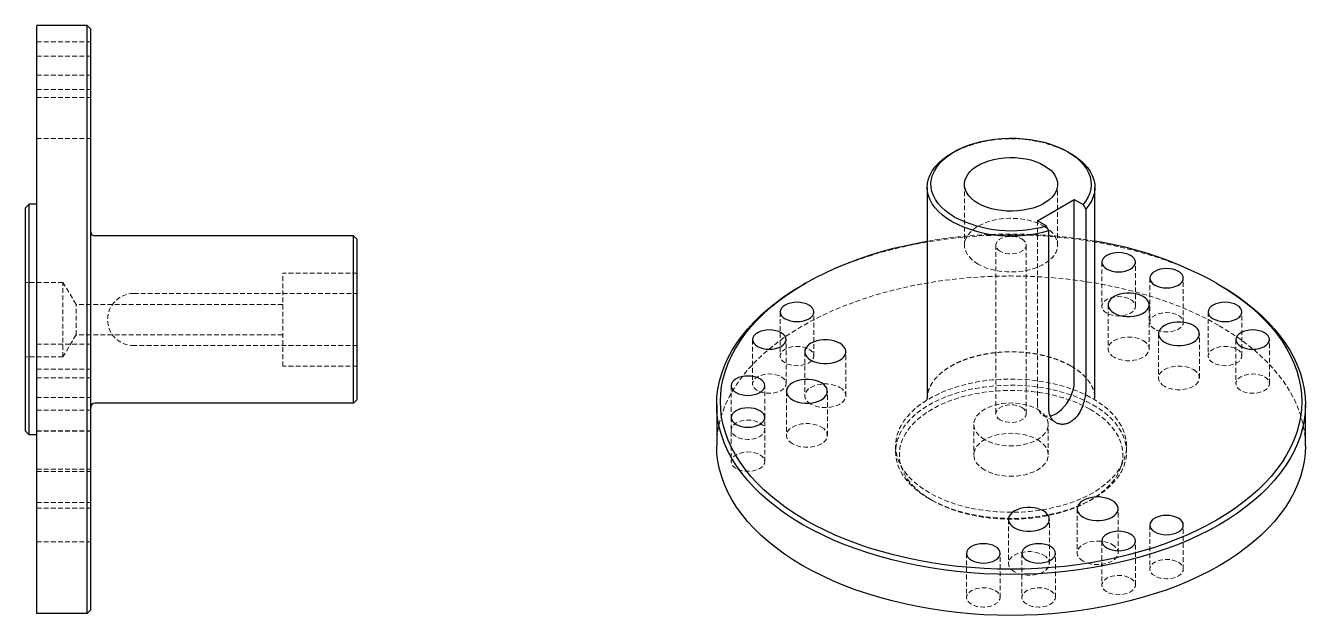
# Model space of a CAD drawing. Header units: millimetres. Extents: x 232 to 576, y 85 to 487.
# Drawn here: x 232.4 to 575.9, y 328.4 to 486.9 of the extents above; entities that cross this region are included whole.
import ezdxf

# ---------------------------------------------------------------- set-up
doc = ezdxf.new("R2010")
doc.units = ezdxf.units.MM
doc.linetypes.add('HIDDEN', pattern=[1.905, 1.27, -0.635])

msp = doc.modelspace()

# ---------------------------------------------------------------- linework, layer by layer
at = {"color": 7, "linetype": 'Continuous', "lineweight": 25}
for p, q in [((235.4, 328.88), (235.4, 486.88)), ((248.9, 486.88), (235.4, 486.88)), ((248.9, 328.88), (248.9, 486.88)), ((249.9, 485.88), (248.9, 486.88)), ((249.9, 329.88), (249.9, 485.88)), ((481.67, 452.99), (480.97, 452.58)), ((512.08, 452.99), (512.79, 452.58)), ((474.38, 443.4), (474.38, 386.65)), ((519.38, 386.65), (519.38, 443.4)), ((503.95, 434.42), (513.85, 440.13)), ((513.85, 440.13), (516.2, 438.78)), ((513.85, 391.14), (513.85, 440.13)), ((232.4, 437.88), (233.4, 438.88)), ((232.4, 377.88), (232.4, 437.88)), ((233.4, 376.88), (233.4, 438.88)), ((235.4, 438.88), (233.4, 438.88)), ((516.95, 437.53), (516.95, 389.35)), ((506.3, 433.06), (503.95, 434.42)), ((320.4, 430.38), (250.9, 430.38)), ((320.4, 385.38), (320.4, 430.38)), ((321.4, 429.38), (320.4, 430.38)), ((321.4, 386.38), (321.4, 429.38)), ((507.05, 383.64), (507.05, 431.81)), ((441.72, 417.67), (441.01, 417.26)), ((552.03, 417.67), (552.74, 417.26)), ((320.4, 385.38), (250.9, 385.38)), ((321.4, 386.38), (320.4, 385.38)), ((417.88, 385.02), (417.88, 373.99)), ((474.39, 386.28), (474.38, 386.65)), ((575.88, 373.99), (575.88, 385.02)), ((232.4, 377.88), (233.4, 376.88)), ((235.4, 376.88), (233.4, 376.88)), ((249.9, 329.88), (248.9, 328.88)), ((248.9, 328.88), (235.4, 328.88))]:
    msp.add_line(p, q, dxfattribs=at)
at = {"color": 7, "linetype": 'HIDDEN', "lineweight": 18}
for p, q in [((235.4, 482.51), (249.9, 482.51)), ((235.4, 478.66), (249.9, 478.66)), ((235.4, 473.51), (249.9, 473.51)), ((235.4, 469.66), (249.9, 469.66)), ((235.4, 467.54), (249.9, 467.54)), ((235.4, 456.54), (249.9, 456.54)), ((484.38, 444.22), (484.38, 427.89)), ((509.38, 427.89), (509.38, 444.22)), ((503.95, 434.42), (503.95, 385.43)), ((492.79, 427.89), (492.79, 382.61)), ((500.97, 382.61), (500.97, 427.89)), ((521.26, 423.28), (521.26, 411.44)), ((530.26, 411.44), (530.26, 423.28)), ((321.4, 420.38), (301.4, 420.38)), ((301.4, 395.38), (301.4, 420.38)), ((242.4, 417.88), (232.4, 417.88)), ((245.95, 411.97), (242.4, 417.88)), ((242.4, 397.88), (242.4, 417.88)), ((534.11, 418.99), (534.11, 407.15)), ((543.11, 407.15), (543.11, 418.99)), ((261.4, 414.88), (321.4, 414.88)), ((245.95, 403.79), (245.95, 411.97)), ((301.4, 411.97), (245.95, 411.97)), ((434.94, 409.93), (434.94, 398.09)), ((443.94, 398.09), (443.94, 409.93)), ((522.93, 411.84), (522.93, 400)), ((533.93, 400), (533.93, 411.84)), ((549.82, 409.93), (549.82, 398.09)), ((558.82, 398.09), (558.82, 409.93)), ((245.95, 403.79), (242.4, 397.88)), ((301.4, 403.79), (245.95, 403.79)), ((427.52, 402.5), (427.52, 390.66)), ((436.52, 390.66), (436.52, 402.5)), ((536.43, 404.04), (536.43, 392.21)), ((547.43, 392.21), (547.43, 404.04)), ((557.24, 402.5), (557.24, 390.66)), ((566.24, 390.66), (566.24, 402.5)), ((235.4, 401.27), (249.9, 401.27)), ((321.4, 400.88), (261.4, 400.88)), ((441.53, 399.25), (441.53, 387.41)), ((452.53, 387.41), (452.53, 399.25)), ((242.4, 397.88), (232.4, 397.88)), ((321.4, 395.38), (301.4, 395.38)), ((235.4, 394.57), (249.9, 394.57)), ((235.4, 392.27), (249.9, 392.27)), ((421.77, 390.12), (421.77, 381.55)), ((430.77, 381.55), (430.77, 390.12)), ((436.59, 388.6), (436.59, 376.76)), ((447.59, 376.76), (447.59, 388.6)), ((235.4, 386.94), (249.9, 386.94)), ((519.37, 387.02), (519.38, 386.65)), ((235.4, 383.57), (249.9, 383.57)), ((421.77, 381.55), (421.77, 369.71)), ((430.77, 369.71), (430.77, 381.55)), ((505.4, 382.22), (508.9, 380.2)), ((235.4, 378.03), (249.9, 378.03)), ((235.4, 377.94), (249.9, 377.94)), ((486.88, 379.71), (486.88, 371.54)), ((506.88, 371.54), (506.88, 379.71)), ((465.88, 373.99), (465.88, 372.36)), ((527.88, 372.36), (527.88, 373.99)), ((235.4, 367.7), (249.9, 367.7)), ((235.4, 367.03), (249.9, 367.03)), ((235.4, 358.7), (249.9, 358.7)), ((475.67, 359.3), (474.96, 359.71)), ((518.1, 359.3), (518.8, 359.71)), ((235.4, 357.2), (249.9, 357.2)), ((496.17, 354.2), (496.17, 342.36)), ((507.17, 342.36), (507.17, 354.2)), ((514.62, 357.06), (514.62, 345.22)), ((525.62, 345.22), (525.62, 357.06)), ((534.11, 352.67), (534.11, 340.83)), ((543.11, 340.83), (543.11, 352.67)), ((235.4, 348.2), (249.9, 348.2)), ((521.26, 348.39), (521.26, 336.55)), ((530.26, 336.55), (530.26, 348.39)), ((484.96, 345.07), (484.96, 333.23)), ((493.96, 333.23), (493.96, 345.07)), ((499.8, 345.07), (499.8, 333.23)), ((508.8, 333.23), (508.8, 345.07))]:
    msp.add_line(p, q, dxfattribs=at)
at = {"color": 7, "linetype": 'Continuous', "lineweight": 25, "flags": 128}
for points in [[(481.68, 435.44), (480.38, 436.26), (479.21, 437.15), (478.18, 438.09), (477.3, 439.08), (476.59, 440.12), (476.03, 441.18), (475.64, 442.27), (475.43, 443.38), (475.39, 444.49), (475.52, 445.61), (475.82, 446.71), (476.29, 447.79), (476.93, 448.84), (477.72, 449.85), (478.68, 450.82), (479.77, 451.73), (481.01, 452.59), (482.37, 453.38), (483.86, 454.09), (485.44, 454.73), (487.12, 455.27), (488.88, 455.74), (490.7, 456.1), (492.57, 456.38), (494.47, 456.55), (496.4, 456.62), (498.33, 456.6), (500.24, 456.47), (502.13, 456.25), (503.98, 455.93), (505.77, 455.52), (507.49, 455.01), (509.12, 454.42), (510.66, 453.74), (512.08, 452.99)], [(480.97, 434.21), (479.64, 435.05), (478.45, 435.95), (477.39, 436.91), (476.49, 437.91), (475.74, 438.96), (475.15, 440.04), (474.72, 441.14), (474.47, 442.27), (474.38, 443.4), (474.47, 444.53), (474.72, 445.66), (475.15, 446.76), (475.74, 447.84), (476.49, 448.89), (477.39, 449.89), (478.45, 450.85), (479.64, 451.75), (480.97, 452.58)], [(488.04, 439.11), (487.07, 439.74), (486.24, 440.43), (485.55, 441.17), (485.01, 441.95), (484.64, 442.76), (484.43, 443.59), (484.39, 444.43), (484.51, 445.26), (484.81, 446.08), (485.26, 446.88), (485.88, 447.64), (486.64, 448.36), (487.54, 449.01), (488.57, 449.61), (489.71, 450.13), (490.95, 450.57), (492.26, 450.92), (493.64, 451.19), (495.07, 451.36), (496.52, 451.43), (497.97, 451.4), (499.41, 451.28), (500.81, 451.07), (502.16, 450.76), (503.44, 450.36), (504.63, 449.88), (505.72, 449.32)], [(512.08, 452.99), (513.37, 452.18), (514.52, 451.31), (515.54, 450.38), (516.41, 449.41), (517.13, 448.39), (517.69, 447.34), (518.09, 446.26), (518.32, 445.17), (518.38, 444.08), (518.27, 442.98), (518, 441.89), (517.56, 440.82), (516.96, 439.78), (516.2, 438.78)], [(512.79, 452.58), (514.15, 451.73), (515.37, 450.8), (516.44, 449.82), (517.36, 448.78), (518.11, 447.7), (518.69, 446.59), (519.1, 445.45), (519.33, 444.29), (519.38, 443.13), (519.24, 441.97), (518.93, 440.82), (518.44, 439.69), (517.78, 438.59), (516.95, 437.53)], [(505.72, 449.32), (506.69, 448.69), (507.52, 448), (508.21, 447.27), (508.75, 446.49), (509.12, 445.68), (509.33, 444.84), (509.37, 444.01), (509.25, 443.17), (508.95, 442.35), (508.5, 441.55), (507.88, 440.79), (507.12, 440.08), (506.22, 439.42), (505.19, 438.83), (504.05, 438.3), (502.81, 437.86), (501.5, 437.51), (500.12, 437.25), (498.69, 437.08), (497.24, 437), (495.79, 437.03), (494.35, 437.15), (492.95, 437.37), (491.6, 437.68), (490.32, 438.07), (489.13, 438.56), (488.04, 439.11)], [(441.73, 353.99), (439.24, 355.5), (436.87, 357.07), (434.63, 358.7), (432.53, 360.39), (430.56, 362.13), (428.74, 363.92), (427.06, 365.76), (425.53, 367.65), (424.15, 369.57), (422.92, 371.52), (421.86, 373.51), (420.95, 375.52), (420.21, 377.56), (419.63, 379.61), (419.21, 381.68), (418.96, 383.75), (418.88, 385.83), (418.96, 387.91), (419.21, 389.99), (419.63, 392.05), (420.21, 394.11), (420.95, 396.14), (421.86, 398.16), (422.92, 400.14), (424.15, 402.1), (425.53, 404.02), (427.06, 405.9), (428.74, 407.74), (430.56, 409.54), (432.53, 411.28), (434.63, 412.97), (436.87, 414.6), (439.24, 416.17), (441.73, 417.67), (444.33, 419.11), (447.05, 420.48), (449.87, 421.77), (452.8, 422.98), (455.82, 424.12), (458.92, 425.17), (462.11, 426.14), (465.37, 427.03), (468.7, 427.82), (472.09, 428.53), (474.38, 428.95)], [(528.94, 425.11), (528.26, 425.44), (527.48, 425.68), (526.64, 425.83), (525.76, 425.88), (524.88, 425.83), (524.04, 425.68), (523.26, 425.44), (522.58, 425.11), (522.02, 424.72), (521.6, 424.27), (521.34, 423.78), (521.26, 423.28), (521.34, 422.77), (521.6, 422.28), (522.02, 421.83), (522.58, 421.44)], [(522.58, 421.44), (523.26, 421.12), (524.04, 420.88), (524.88, 420.73), (525.76, 420.68), (526.64, 420.73), (527.48, 420.88), (528.26, 421.12), (528.94, 421.44), (529.5, 421.83), (529.92, 422.28), (530.17, 422.77), (530.26, 423.28), (530.17, 423.78), (529.92, 424.27), (529.5, 424.72), (528.94, 425.11)], [(541.79, 420.83), (541.11, 421.15), (540.33, 421.39), (539.49, 421.54), (538.61, 421.59), (537.73, 421.54), (536.89, 421.39), (536.11, 421.15), (535.43, 420.83), (534.87, 420.44), (534.46, 419.99), (534.2, 419.5), (534.11, 418.99), (534.2, 418.49), (534.46, 418), (534.87, 417.55), (535.43, 417.16)], [(535.43, 417.16), (536.11, 416.83), (536.89, 416.59), (537.73, 416.45), (538.61, 416.4), (539.49, 416.45), (540.33, 416.59), (541.11, 416.83), (541.79, 417.16), (542.35, 417.55), (542.77, 418), (543.03, 418.49), (543.11, 418.99), (543.03, 419.5), (542.77, 419.99), (542.35, 420.44), (541.79, 420.83)], [(441.02, 352.77), (438.5, 354.29), (436.1, 355.88), (433.84, 357.53), (431.71, 359.24), (429.71, 361.01), (427.86, 362.82), (426.16, 364.69), (424.61, 366.6), (423.21, 368.54), (421.98, 370.52), (420.9, 372.54), (419.98, 374.58), (419.23, 376.64), (418.64, 378.72), (418.22, 380.81), (417.96, 382.91), (417.88, 385.02), (417.96, 387.12), (418.22, 389.22), (418.64, 391.32), (419.23, 393.4), (419.98, 395.46), (420.9, 397.5), (421.98, 399.51), (423.21, 401.49), (424.61, 403.44), (426.16, 405.35), (427.86, 407.21), (429.71, 409.03), (431.71, 410.79), (433.84, 412.5), (436.1, 414.15), (438.5, 415.74), (441.01, 417.26)], [(552.74, 417.26), (555.26, 415.74), (557.66, 414.15), (559.92, 412.5), (562.05, 410.79), (564.05, 409.03), (565.9, 407.21), (567.6, 405.35), (569.15, 403.44), (570.55, 401.49), (571.78, 399.51), (572.86, 397.5), (573.78, 395.46), (574.53, 393.4), (575.12, 391.32), (575.54, 389.22), (575.8, 387.12), (575.88, 385.02), (575.8, 382.91), (575.54, 380.81), (575.12, 378.72), (574.53, 376.64), (573.78, 374.58), (572.86, 372.54), (571.78, 370.52), (570.55, 368.54), (569.15, 366.6), (567.6, 364.69), (565.9, 362.82), (564.05, 361.01), (562.05, 359.24), (559.92, 357.53), (557.66, 355.88), (555.26, 354.29), (552.74, 352.77), (550.1, 351.31), (547.35, 349.93), (544.49, 348.62), (541.53, 347.39), (538.47, 346.24), (535.32, 345.17), (532.09, 344.19), (528.79, 343.3), (525.42, 342.49), (521.99, 341.78), (518.5, 341.15), (514.97, 340.62), (511.4, 340.19), (507.79, 339.85), (504.17, 339.61), (500.53, 339.46), (496.88, 339.41), (493.23, 339.46), (489.59, 339.61), (485.97, 339.85), (482.36, 340.19), (478.79, 340.62), (475.26, 341.15), (471.77, 341.78), (468.34, 342.49), (464.97, 343.3), (461.67, 344.19), (458.44, 345.17), (455.29, 346.24), (452.23, 347.39), (449.27, 348.62), (446.41, 349.93), (443.66, 351.31), (441.02, 352.77)], [(552.03, 417.67), (554.52, 416.17), (556.89, 414.6), (559.13, 412.97), (561.23, 411.28), (563.2, 409.54), (565.02, 407.74), (566.7, 405.9), (568.23, 404.02), (569.61, 402.1), (570.84, 400.14), (571.9, 398.16), (572.81, 396.14), (573.55, 394.11), (574.13, 392.05), (574.55, 389.99), (574.8, 387.91), (574.88, 385.83), (574.8, 383.75), (574.55, 381.68), (574.13, 379.61), (573.55, 377.56), (572.81, 375.52), (571.9, 373.51), (570.84, 371.52), (569.61, 369.57), (568.23, 367.65), (566.7, 365.76), (565.02, 363.92), (563.2, 362.13), (561.23, 360.39), (559.13, 358.7), (556.89, 357.07), (554.52, 355.5), (552.03, 353.99), (549.43, 352.56), (546.71, 351.19), (543.89, 349.9), (540.96, 348.69), (537.94, 347.55), (534.84, 346.5), (531.65, 345.53), (528.39, 344.64), (525.06, 343.85), (521.67, 343.14), (518.23, 342.52), (514.74, 342), (511.21, 341.57), (507.66, 341.24), (504.08, 341), (500.48, 340.85), (496.88, 340.8), (493.28, 340.85), (489.68, 341), (486.1, 341.24), (482.55, 341.57), (479.02, 342), (475.53, 342.52), (472.09, 343.14), (468.7, 343.85), (465.37, 344.64), (462.11, 345.53), (458.92, 346.5), (455.82, 347.55), (452.8, 348.69), (449.87, 349.9), (447.05, 351.19), (444.33, 352.56), (441.73, 353.99)], [(442.62, 411.76), (441.94, 412.09), (441.16, 412.33), (440.32, 412.47), (439.44, 412.52), (438.56, 412.47), (437.72, 412.33), (436.94, 412.09), (436.26, 411.76), (435.7, 411.37), (435.28, 410.92), (435.03, 410.43), (434.94, 409.93), (435.03, 409.42), (435.28, 408.93), (435.7, 408.48), (436.26, 408.09)], [(532.32, 414.09), (531.58, 414.44), (530.75, 414.72), (529.85, 414.91), (528.91, 415.01), (527.95, 415.01), (527, 414.91), (526.1, 414.72), (525.27, 414.44), (524.54, 414.09), (523.92, 413.66), (523.44, 413.18), (523.11, 412.66), (522.95, 412.12), (522.95, 411.57), (523.11, 411.02), (523.44, 410.5), (523.92, 410.02), (524.54, 409.6)], [(524.54, 409.6), (525.27, 409.24), (526.1, 408.96), (527, 408.78), (527.95, 408.68), (528.91, 408.68), (529.85, 408.78), (530.75, 408.96), (531.58, 409.24), (532.32, 409.6), (532.93, 410.02), (533.41, 410.5), (533.74, 411.02), (533.91, 411.57), (533.91, 412.12), (533.74, 412.66), (533.41, 413.18), (532.93, 413.66), (532.32, 414.09)], [(557.5, 411.76), (556.82, 412.09), (556.04, 412.33), (555.2, 412.47), (554.32, 412.52), (553.44, 412.47), (552.6, 412.33), (551.82, 412.09), (551.14, 411.76), (550.58, 411.37), (550.16, 410.92), (549.91, 410.43), (549.82, 409.93), (549.91, 409.42), (550.16, 408.93), (550.58, 408.48), (551.14, 408.09)], [(436.26, 408.09), (436.94, 407.77), (437.72, 407.53), (438.56, 407.38), (439.44, 407.33), (440.32, 407.38), (441.16, 407.53), (441.94, 407.77), (442.62, 408.09), (443.18, 408.48), (443.6, 408.93), (443.85, 409.42), (443.94, 409.93), (443.85, 410.43), (443.6, 410.92), (443.18, 411.37), (442.62, 411.76)], [(551.14, 408.09), (551.82, 407.77), (552.6, 407.53), (553.44, 407.38), (554.32, 407.33), (555.2, 407.38), (556.04, 407.53), (556.82, 407.77), (557.5, 408.09), (558.06, 408.48), (558.48, 408.93), (558.73, 409.42), (558.82, 409.93), (558.73, 410.43), (558.48, 410.92), (558.06, 411.37), (557.5, 411.76)], [(545.82, 406.29), (545.09, 406.65), (544.26, 406.92), (543.36, 407.11), (542.41, 407.21), (541.45, 407.21), (540.51, 407.11), (539.61, 406.92), (538.78, 406.65), (538.04, 406.29), (537.43, 405.87), (536.95, 405.39), (536.62, 404.87), (536.45, 404.32), (536.45, 403.77), (536.62, 403.22), (536.95, 402.7), (537.43, 402.22), (538.04, 401.8)], [(538.04, 401.8), (538.78, 401.44), (539.61, 401.17), (540.51, 400.98), (541.45, 400.88), (542.41, 400.88), (543.36, 400.98), (544.26, 401.17), (545.09, 401.44), (545.82, 401.8), (546.44, 402.22), (546.92, 402.7), (547.25, 403.22), (547.41, 403.77), (547.41, 404.32), (547.25, 404.87), (546.92, 405.39), (546.44, 405.87), (545.82, 406.29)], [(435.2, 404.34), (434.52, 404.66), (433.74, 404.9), (432.9, 405.05), (432.02, 405.1), (431.14, 405.05), (430.3, 404.9), (429.52, 404.66), (428.84, 404.34), (428.28, 403.95), (427.86, 403.5), (427.6, 403.01), (427.52, 402.5), (427.6, 402), (427.86, 401.51), (428.28, 401.06), (428.84, 400.67)], [(428.84, 400.67), (429.52, 400.34), (430.3, 400.1), (431.14, 399.96), (432.02, 399.91), (432.9, 399.96), (433.74, 400.1), (434.52, 400.34), (435.2, 400.67), (435.76, 401.06), (436.18, 401.51), (436.43, 402), (436.52, 402.5), (436.43, 403.01), (436.18, 403.5), (435.76, 403.95), (435.2, 404.34)], [(450.92, 401.5), (450.19, 401.85), (449.36, 402.13), (448.46, 402.32), (447.51, 402.41), (446.55, 402.41), (445.61, 402.32), (444.71, 402.13), (443.88, 401.85), (443.14, 401.5), (442.53, 401.07), (442.05, 400.59), (441.72, 400.07), (441.55, 399.53), (441.55, 398.98), (441.72, 398.43), (442.05, 397.91), (442.53, 397.43), (443.14, 397.01)], [(564.92, 404.34), (564.24, 404.66), (563.46, 404.9), (562.62, 405.05), (561.74, 405.1), (560.86, 405.05), (560.02, 404.9), (559.24, 404.66), (558.56, 404.34), (558, 403.95), (557.58, 403.5), (557.33, 403.01), (557.24, 402.5), (557.33, 402), (557.58, 401.51), (558, 401.06), (558.56, 400.67)], [(558.56, 400.67), (559.24, 400.34), (560.02, 400.1), (560.86, 399.96), (561.74, 399.91), (562.62, 399.96), (563.46, 400.1), (564.24, 400.34), (564.92, 400.67), (565.48, 401.06), (565.9, 401.51), (566.16, 402), (566.24, 402.5), (566.16, 403.01), (565.9, 403.5), (565.48, 403.95), (564.92, 404.34)], [(443.14, 397.01), (443.88, 396.65), (444.71, 396.37), (445.61, 396.18), (446.55, 396.09), (447.51, 396.09), (448.46, 396.18), (449.36, 396.37), (450.19, 396.65), (450.92, 397.01), (451.54, 397.43), (452.02, 397.91), (452.35, 398.43), (452.51, 398.98), (452.51, 399.53), (452.35, 400.07), (452.02, 400.59), (451.54, 401.07), (450.92, 401.5)], [(429.45, 391.95), (428.77, 392.28), (427.99, 392.52), (427.15, 392.67), (426.27, 392.72), (425.39, 392.67), (424.55, 392.52), (423.77, 392.28), (423.09, 391.95), (422.53, 391.56), (422.11, 391.11), (421.86, 390.62), (421.77, 390.12), (421.86, 389.61), (422.11, 389.12), (422.53, 388.67), (423.09, 388.28)], [(423.09, 388.28), (423.77, 387.96), (424.55, 387.72), (425.39, 387.57), (426.27, 387.52), (427.15, 387.57), (427.99, 387.72), (428.77, 387.96), (429.45, 388.28), (430.01, 388.67), (430.43, 389.12), (430.68, 389.61), (430.77, 390.12), (430.68, 390.62), (430.43, 391.11), (430.01, 391.56), (429.45, 391.95)], [(445.98, 390.85), (445.24, 391.2), (444.41, 391.48), (443.51, 391.67), (442.57, 391.76), (441.61, 391.76), (440.67, 391.67), (439.76, 391.48), (438.93, 391.2), (438.2, 390.85), (437.58, 390.42), (437.1, 389.94), (436.78, 389.42), (436.61, 388.88), (436.61, 388.32), (436.78, 387.78), (437.1, 387.26), (437.58, 386.78), (438.2, 386.36)], [(438.2, 386.36), (438.93, 386), (439.76, 385.72), (440.67, 385.53), (441.61, 385.44), (442.57, 385.44), (443.51, 385.53), (444.41, 385.72), (445.24, 386), (445.98, 386.36), (446.59, 386.78), (447.07, 387.26), (447.4, 387.78), (447.57, 388.32), (447.57, 388.88), (447.4, 389.42), (447.07, 389.94), (446.59, 390.42), (445.98, 390.85)], [(507.39, 381.97), (508.13, 382.19), (508.9, 382.57), (509.68, 383.09), (510.43, 383.73), (511.15, 384.49), (511.81, 385.34), (512.4, 386.26), (512.91, 387.24), (513.31, 388.24), (513.61, 389.24), (513.79, 390.21), (513.85, 391.14)], [(429.45, 383.39), (428.77, 383.71), (427.99, 383.95), (427.15, 384.1), (426.27, 384.15), (425.39, 384.1), (424.55, 383.95), (423.77, 383.71), (423.09, 383.39), (422.53, 382.99), (422.11, 382.54), (421.86, 382.06), (421.77, 381.55), (421.86, 381.04), (422.11, 380.55), (422.53, 380.11), (423.09, 379.71)], [(423.09, 379.71), (423.77, 379.39), (424.55, 379.15), (425.39, 379), (426.27, 378.95), (427.15, 379), (427.99, 379.15), (428.77, 379.39), (429.45, 379.71), (430.01, 380.11), (430.43, 380.55), (430.68, 381.04), (430.77, 381.55), (430.68, 382.06), (430.43, 382.54), (430.01, 382.99), (429.45, 383.39)], [(441.02, 341.75), (438.5, 343.27), (436.1, 344.86), (433.84, 346.51), (431.71, 348.22), (429.71, 349.99), (427.86, 351.8), (426.16, 353.67), (424.61, 355.57), (423.21, 357.52), (421.98, 359.5), (420.9, 361.51), (419.98, 363.55), (419.23, 365.61), (418.64, 367.69), (418.22, 369.79), (417.96, 371.89), (417.88, 373.99)], [(575.88, 373.99), (575.8, 371.89), (575.54, 369.79), (575.12, 367.69), (574.53, 365.61), (573.78, 363.55), (572.86, 361.51), (571.78, 359.5), (570.55, 357.52), (569.15, 355.57), (567.6, 353.67), (565.9, 351.8), (564.05, 349.99), (562.05, 348.22), (559.92, 346.51), (557.66, 344.86), (555.26, 343.27), (552.74, 341.75), (550.1, 340.29), (547.35, 338.91), (544.49, 337.6), (541.53, 336.37), (538.47, 335.22), (535.32, 334.15), (532.09, 333.17), (528.79, 332.27), (525.42, 331.47), (521.99, 330.75), (518.5, 330.13), (514.97, 329.6), (511.4, 329.16), (507.79, 328.83), (504.17, 328.58), (500.53, 328.44), (496.88, 328.39), (493.23, 328.44), (489.59, 328.58), (485.97, 328.83), (482.36, 329.16), (478.79, 329.6), (475.26, 330.13), (471.77, 330.75), (468.34, 331.47), (464.97, 332.27), (461.67, 333.17), (458.44, 334.15), (455.29, 335.22), (452.23, 336.37), (449.27, 337.6), (446.41, 338.91), (443.66, 340.29), (441.02, 341.75)], [(505.56, 356.45), (504.83, 356.8), (504, 357.08), (503.1, 357.27), (502.15, 357.37), (501.19, 357.37), (500.25, 357.27), (499.35, 357.08), (498.52, 356.8), (497.78, 356.45), (497.17, 356.02), (496.69, 355.55), (496.36, 355.03), (496.19, 354.48), (496.19, 353.93), (496.36, 353.38), (496.69, 352.86), (497.17, 352.38), (497.78, 351.96)], [(524.01, 359.3), (523.28, 359.66), (522.45, 359.93), (521.55, 360.12), (520.6, 360.22), (519.64, 360.22), (518.7, 360.12), (517.8, 359.93), (516.97, 359.66), (516.23, 359.3), (515.62, 358.88), (515.14, 358.4), (514.81, 357.88), (514.64, 357.33), (514.64, 356.78), (514.81, 356.24), (515.14, 355.72), (515.62, 355.24), (516.23, 354.81)], [(516.23, 354.81), (516.97, 354.46), (517.8, 354.18), (518.7, 353.99), (519.64, 353.89), (520.6, 353.89), (521.55, 353.99), (522.45, 354.18), (523.28, 354.46), (524.01, 354.81), (524.63, 355.24), (525.11, 355.72), (525.44, 356.24), (525.6, 356.78), (525.6, 357.33), (525.44, 357.88), (525.11, 358.4), (524.63, 358.88), (524.01, 359.3)], [(497.78, 351.96), (498.52, 351.6), (499.35, 351.33), (500.25, 351.14), (501.19, 351.04), (502.15, 351.04), (503.1, 351.14), (504, 351.33), (504.83, 351.6), (505.56, 351.96), (506.18, 352.38), (506.66, 352.86), (506.99, 353.38), (507.15, 353.93), (507.15, 354.48), (506.99, 355.03), (506.66, 355.55), (506.18, 356.02), (505.56, 356.45)], [(541.79, 354.51), (541.11, 354.83), (540.33, 355.07), (539.49, 355.22), (538.61, 355.27), (537.73, 355.22), (536.89, 355.07), (536.11, 354.83), (535.43, 354.51), (534.87, 354.12), (534.46, 353.67), (534.2, 353.18), (534.11, 352.67), (534.2, 352.17), (534.46, 351.68), (534.87, 351.23), (535.43, 350.84)], [(535.43, 350.84), (536.11, 350.51), (536.89, 350.27), (537.73, 350.13), (538.61, 350.08), (539.49, 350.13), (540.33, 350.27), (541.11, 350.51), (541.79, 350.84), (542.35, 351.23), (542.77, 351.68), (543.03, 352.17), (543.11, 352.67), (543.03, 353.18), (542.77, 353.67), (542.35, 354.12), (541.79, 354.51)], [(528.94, 350.23), (528.26, 350.55), (527.48, 350.79), (526.64, 350.94), (525.76, 350.99), (524.88, 350.94), (524.04, 350.79), (523.26, 350.55), (522.58, 350.23), (522.02, 349.83), (521.6, 349.38), (521.34, 348.9), (521.26, 348.39), (521.34, 347.88), (521.6, 347.4), (522.02, 346.95), (522.58, 346.55)], [(492.64, 346.91), (491.96, 347.23), (491.18, 347.47), (490.34, 347.62), (489.46, 347.67), (488.58, 347.62), (487.74, 347.47), (486.96, 347.23), (486.28, 346.91), (485.72, 346.51), (485.3, 346.06), (485.04, 345.58), (484.96, 345.07), (485.04, 344.56), (485.3, 344.08), (485.72, 343.63), (486.28, 343.23)], [(507.48, 346.91), (506.8, 347.23), (506.02, 347.47), (505.18, 347.62), (504.3, 347.67), (503.42, 347.62), (502.58, 347.47), (501.8, 347.23), (501.12, 346.91), (500.56, 346.51), (500.14, 346.06), (499.89, 345.58), (499.8, 345.07), (499.89, 344.56), (500.14, 344.08), (500.56, 343.63), (501.12, 343.23)], [(522.58, 346.55), (523.26, 346.23), (524.04, 345.99), (524.88, 345.84), (525.76, 345.79), (526.64, 345.84), (527.48, 345.99), (528.26, 346.23), (528.94, 346.55), (529.5, 346.95), (529.92, 347.4), (530.17, 347.88), (530.26, 348.39), (530.17, 348.9), (529.92, 349.38), (529.5, 349.83), (528.94, 350.23)], [(486.28, 343.23), (486.96, 342.91), (487.74, 342.67), (488.58, 342.52), (489.46, 342.47), (490.34, 342.52), (491.18, 342.67), (491.96, 342.91), (492.64, 343.23), (493.2, 343.63), (493.62, 344.08), (493.87, 344.56), (493.96, 345.07), (493.87, 345.58), (493.62, 346.06), (493.2, 346.51), (492.64, 346.91)], [(501.12, 343.23), (501.8, 342.91), (502.58, 342.67), (503.42, 342.52), (504.3, 342.47), (505.18, 342.52), (506.02, 342.67), (506.8, 342.91), (507.48, 343.23), (508.04, 343.63), (508.46, 344.08), (508.72, 344.56), (508.8, 345.07), (508.72, 345.58), (508.46, 346.06), (508.04, 346.51), (507.48, 346.91)]]:
    msp.add_lwpolyline(points, dxfattribs=at)
at = {"color": 7, "linetype": 'HIDDEN', "lineweight": 18, "flags": 128}
for points in [[(488.04, 422.78), (487.07, 423.41), (486.24, 424.1), (485.55, 424.84), (485.01, 425.62), (484.64, 426.43), (484.43, 427.26), (484.39, 428.1), (484.51, 428.93), (484.81, 429.75), (485.26, 430.55), (485.88, 431.31), (486.64, 432.02), (487.54, 432.68), (488.57, 433.28), (489.71, 433.8), (490.95, 434.24), (492.26, 434.59), (493.64, 434.86), (495.07, 435.03), (496.52, 435.1), (497.97, 435.07), (499.41, 434.95), (500.81, 434.74), (502.16, 434.43), (503.44, 434.03), (504.63, 433.55), (505.72, 432.99)], [(505.72, 432.99), (506.69, 432.36), (507.52, 431.67), (508.21, 430.93), (508.75, 430.16), (509.12, 429.34), (509.33, 428.51), (509.37, 427.68), (509.25, 426.84), (508.95, 426.02), (508.5, 425.22), (507.88, 424.46), (507.12, 423.75), (506.22, 423.09), (505.19, 422.49), (504.05, 421.97), (502.81, 421.53), (501.5, 421.18), (500.12, 420.92), (498.69, 420.75), (497.24, 420.67), (495.79, 420.7), (494.35, 420.82), (492.95, 421.04), (491.6, 421.35), (490.32, 421.74), (489.13, 422.22), (488.04, 422.78)], [(441.01, 417.26), (441.02, 417.26), (443.66, 418.72), (446.41, 420.1), (449.27, 421.41), (452.23, 422.64), (455.29, 423.79), (458.44, 424.86), (461.67, 425.84), (464.97, 426.74), (468.34, 427.54), (471.77, 428.26), (475.26, 428.88), (478.79, 429.41), (482.36, 429.85), (485.97, 430.19), (489.59, 430.43), (493.23, 430.57), (496.88, 430.62), (500.53, 430.57), (504.17, 430.43), (507.79, 430.19), (511.4, 429.85), (514.97, 429.41), (518.5, 428.88), (521.99, 428.26), (525.42, 427.54), (528.79, 426.74), (532.09, 425.84), (535.32, 424.86), (538.47, 423.79), (541.53, 422.64), (544.49, 421.41), (547.35, 420.1), (550.1, 418.72), (552.74, 417.26)], [(493.99, 426.22), (493.45, 426.6), (493.06, 427.04), (492.84, 427.52), (492.8, 428.01), (492.93, 428.5), (493.24, 428.96), (493.7, 429.37), (494.31, 429.72), (495.02, 429.99), (495.82, 430.17), (496.67, 430.24), (497.52, 430.22), (498.35, 430.09), (499.11, 429.87), (499.77, 429.55)], [(499.77, 429.55), (500.31, 429.17), (500.7, 428.73), (500.92, 428.25), (500.96, 427.76), (500.83, 427.27), (500.52, 426.81), (500.06, 426.4), (499.45, 426.05), (498.74, 425.78), (497.94, 425.61), (497.09, 425.53), (496.24, 425.55), (495.41, 425.68), (494.65, 425.91), (493.99, 426.22)], [(417.88, 373.99), (417.96, 376.1), (418.22, 378.2), (418.64, 380.29), (419.23, 382.37), (419.98, 384.44), (420.9, 386.47), (421.98, 388.49), (423.21, 390.47), (424.61, 392.41), (426.16, 394.32), (427.86, 396.19), (429.71, 398), (431.71, 399.77), (433.84, 401.48), (436.1, 403.13), (438.5, 404.72), (441.02, 406.24), (443.66, 407.7), (446.41, 409.08), (449.27, 410.39), (452.23, 411.62), (455.29, 412.77), (458.44, 413.84), (461.67, 414.82), (464.97, 415.71), (468.34, 416.52), (471.77, 417.24), (475.26, 417.86), (478.79, 418.39), (482.36, 418.82), (485.97, 419.16), (489.59, 419.4), (493.23, 419.55), (496.88, 419.6), (500.53, 419.55), (504.17, 419.4), (507.79, 419.16), (511.4, 418.82), (514.97, 418.39), (518.5, 417.86), (521.99, 417.24), (525.42, 416.52), (528.79, 415.71), (532.09, 414.82), (535.32, 413.84), (538.47, 412.77), (541.53, 411.62), (544.49, 410.39), (547.35, 409.08), (550.1, 407.7), (552.74, 406.24)], [(522.58, 409.6), (522.02, 409.99), (521.6, 410.44), (521.34, 410.93), (521.26, 411.44), (521.34, 411.94), (521.6, 412.43), (522.02, 412.88), (522.58, 413.27), (523.26, 413.6), (524.04, 413.84), (524.88, 413.99), (525.76, 414.04), (526.64, 413.99), (527.48, 413.84), (528.26, 413.6), (528.94, 413.27)], [(528.94, 413.27), (529.5, 412.88), (529.92, 412.43), (530.17, 411.94), (530.26, 411.44), (530.17, 410.93), (529.92, 410.44), (529.5, 409.99), (528.94, 409.6), (528.26, 409.28), (527.48, 409.04), (526.64, 408.89), (525.76, 408.84), (524.88, 408.89), (524.04, 409.04), (523.26, 409.28), (522.58, 409.6)], [(535.43, 405.32), (534.87, 405.71), (534.46, 406.16), (534.2, 406.65), (534.11, 407.15), (534.2, 407.66), (534.46, 408.15), (534.87, 408.6), (535.43, 408.99), (536.11, 409.31), (536.89, 409.55), (537.73, 409.7), (538.61, 409.75), (539.49, 409.7), (540.33, 409.55), (541.11, 409.31), (541.79, 408.99)], [(541.79, 408.99), (542.35, 408.6), (542.77, 408.15), (543.03, 407.66), (543.11, 407.15), (543.03, 406.65), (542.77, 406.16), (542.35, 405.71), (541.79, 405.32), (541.11, 404.99), (540.33, 404.75), (539.49, 404.61), (538.61, 404.56), (537.73, 404.61), (536.89, 404.75), (536.11, 404.99), (535.43, 405.32)], [(552.74, 406.24), (555.26, 404.72), (557.66, 403.13), (559.92, 401.48), (562.05, 399.77), (564.05, 398), (565.9, 396.19), (567.6, 394.32), (569.15, 392.41), (570.55, 390.47), (571.78, 388.49), (572.86, 386.47), (573.78, 384.44), (574.53, 382.37), (575.12, 380.29), (575.54, 378.2), (575.8, 376.1), (575.88, 373.99)], [(524.54, 397.76), (523.92, 398.18), (523.44, 398.66), (523.11, 399.18), (522.95, 399.73), (522.95, 400.28), (523.11, 400.82), (523.44, 401.34), (523.92, 401.82), (524.54, 402.25), (525.27, 402.6), (526.1, 402.88), (527, 403.07), (527.95, 403.17), (528.91, 403.17), (529.85, 403.07), (530.75, 402.88), (531.58, 402.6), (532.32, 402.25)], [(532.32, 402.25), (532.93, 401.82), (533.41, 401.34), (533.74, 400.82), (533.91, 400.28), (533.91, 399.73), (533.74, 399.18), (533.41, 398.66), (532.93, 398.18), (532.32, 397.76), (531.58, 397.4), (530.75, 397.12), (529.85, 396.94), (528.91, 396.84), (527.95, 396.84), (527, 396.94), (526.1, 397.12), (525.27, 397.4), (524.54, 397.76)], [(436.26, 396.25), (435.7, 396.64), (435.28, 397.09), (435.03, 397.58), (434.94, 398.09), (435.03, 398.59), (435.28, 399.08), (435.7, 399.53), (436.26, 399.92), (436.94, 400.25), (437.72, 400.49), (438.56, 400.63), (439.44, 400.68), (440.32, 400.63), (441.16, 400.49), (441.94, 400.25), (442.62, 399.92)], [(442.62, 399.92), (443.18, 399.53), (443.6, 399.08), (443.85, 398.59), (443.94, 398.09), (443.85, 397.58), (443.6, 397.09), (443.18, 396.64), (442.62, 396.25), (441.94, 395.93), (441.16, 395.69), (440.32, 395.54), (439.44, 395.49), (438.56, 395.54), (437.72, 395.69), (436.94, 395.93), (436.26, 396.25)], [(551.14, 396.25), (550.58, 396.64), (550.16, 397.09), (549.91, 397.58), (549.82, 398.09), (549.91, 398.59), (550.16, 399.08), (550.58, 399.53), (551.14, 399.92), (551.82, 400.25), (552.6, 400.49), (553.44, 400.63), (554.32, 400.68), (555.2, 400.63), (556.04, 400.49), (556.82, 400.25), (557.5, 399.92)], [(557.5, 399.92), (558.06, 399.53), (558.48, 399.08), (558.73, 398.59), (558.82, 398.09), (558.73, 397.58), (558.48, 397.09), (558.06, 396.64), (557.5, 396.25), (556.82, 395.93), (556.04, 395.69), (555.2, 395.54), (554.32, 395.49), (553.44, 395.54), (552.6, 395.69), (551.82, 395.93), (551.14, 396.25)], [(538.04, 389.96), (537.43, 390.38), (536.95, 390.86), (536.62, 391.38), (536.45, 391.93), (536.45, 392.48), (536.62, 393.03), (536.95, 393.55), (537.43, 394.03), (538.04, 394.45), (538.78, 394.81), (539.61, 395.08), (540.51, 395.27), (541.45, 395.37), (542.41, 395.37), (543.36, 395.27), (544.26, 395.08), (545.09, 394.81), (545.82, 394.45)], [(428.84, 388.83), (428.28, 389.22), (427.86, 389.67), (427.6, 390.16), (427.52, 390.66), (427.6, 391.17), (427.86, 391.66), (428.28, 392.11), (428.84, 392.5), (429.52, 392.82), (430.3, 393.06), (431.14, 393.21), (432.02, 393.26), (432.9, 393.21), (433.74, 393.06), (434.52, 392.82), (435.2, 392.5)], [(435.2, 392.5), (435.76, 392.11), (436.18, 391.66), (436.43, 391.17), (436.52, 390.66), (436.43, 390.16), (436.18, 389.67), (435.76, 389.22), (435.2, 388.83), (434.52, 388.5), (433.74, 388.26), (432.9, 388.12), (432.02, 388.07), (431.14, 388.12), (430.3, 388.26), (429.52, 388.5), (428.84, 388.83)], [(474.96, 361.34), (473.42, 362.3), (472, 363.32), (470.72, 364.39), (469.57, 365.52), (468.58, 366.69), (467.73, 367.91), (467.04, 369.15), (466.5, 370.42), (466.13, 371.71), (465.93, 373.01), (465.89, 374.32), (466.01, 375.63), (466.3, 376.92), (466.75, 378.2), (467.36, 379.46), (468.13, 380.69), (469.06, 381.88), (470.13, 383.04), (471.34, 384.14), (472.69, 385.19), (474.17, 386.18), (475.77, 387.1), (477.49, 387.96), (479.31, 388.74), (481.22, 389.44), (483.21, 390.06), (485.28, 390.59), (487.41, 391.03), (489.59, 391.39), (491.81, 391.65), (494.05, 391.81), (496.31, 391.89), (498.58, 391.86), (500.83, 391.74), (503.07, 391.53), (505.27, 391.22), (507.42, 390.82), (509.52, 390.33), (511.56, 389.76), (513.51, 389.1), (515.38, 388.36), (517.14, 387.54), (518.8, 386.65)], [(545.82, 394.45), (546.44, 394.03), (546.92, 393.55), (547.25, 393.03), (547.41, 392.48), (547.41, 391.93), (547.25, 391.38), (546.92, 390.86), (546.44, 390.38), (545.82, 389.96), (545.09, 389.6), (544.26, 389.33), (543.36, 389.14), (542.41, 389.04), (541.45, 389.04), (540.51, 389.14), (539.61, 389.33), (538.78, 389.6), (538.04, 389.96)], [(558.56, 388.83), (558, 389.22), (557.58, 389.67), (557.33, 390.16), (557.24, 390.66), (557.33, 391.17), (557.58, 391.66), (558, 392.11), (558.56, 392.5), (559.24, 392.82), (560.02, 393.06), (560.86, 393.21), (561.74, 393.26), (562.62, 393.21), (563.46, 393.06), (564.24, 392.82), (564.92, 392.5)], [(564.92, 392.5), (565.48, 392.11), (565.9, 391.66), (566.16, 391.17), (566.24, 390.66), (566.16, 390.16), (565.9, 389.67), (565.48, 389.22), (564.92, 388.83), (564.24, 388.5), (563.46, 388.26), (562.62, 388.12), (561.74, 388.07), (560.86, 388.12), (560.02, 388.26), (559.24, 388.5), (558.56, 388.83)], [(443.14, 385.17), (442.53, 385.59), (442.05, 386.07), (441.72, 386.59), (441.55, 387.14), (441.55, 387.69), (441.72, 388.23), (442.05, 388.75), (442.53, 389.23), (443.14, 389.66), (443.88, 390.01), (444.71, 390.29), (445.61, 390.48), (446.55, 390.58), (447.51, 390.58), (448.46, 390.48), (449.36, 390.29), (450.19, 390.01), (450.92, 389.66)], [(450.92, 389.66), (451.54, 389.23), (452.02, 388.75), (452.35, 388.23), (452.51, 387.69), (452.51, 387.14), (452.35, 386.59), (452.02, 386.07), (451.54, 385.59), (450.92, 385.17), (450.19, 384.81), (449.36, 384.53), (448.46, 384.35), (447.51, 384.25), (446.55, 384.25), (445.61, 384.35), (444.71, 384.53), (443.88, 384.81), (443.14, 385.17)], [(474.96, 359.71), (473.42, 360.66), (472, 361.68), (470.72, 362.76), (469.57, 363.89), (468.58, 365.06), (467.73, 366.27), (467.04, 367.52), (466.5, 368.79), (466.13, 370.08), (465.93, 371.38), (465.89, 372.69), (466.01, 373.99), (466.3, 375.29), (466.75, 376.57), (467.36, 377.83), (468.13, 379.06), (469.06, 380.25), (470.13, 381.4), (471.34, 382.51), (472.69, 383.55), (474.17, 384.54), (475.77, 385.47), (477.49, 386.32), (479.31, 387.1), (481.22, 387.8), (483.21, 388.42), (485.28, 388.96), (487.41, 389.4), (489.59, 389.75), (491.81, 390.02), (494.05, 390.18), (496.31, 390.25), (498.58, 390.23), (500.83, 390.11), (503.07, 389.9), (505.27, 389.59), (507.42, 389.19), (509.52, 388.7), (511.56, 388.12), (513.51, 387.46), (515.38, 386.72), (517.14, 385.9), (518.8, 385.01)], [(475.67, 359.3), (474.14, 360.25), (472.74, 361.26), (471.48, 362.33), (470.36, 363.45), (469.38, 364.62), (468.56, 365.82), (467.9, 367.06), (467.4, 368.32), (467.07, 369.6), (466.9, 370.9), (466.9, 372.19), (467.07, 373.48), (467.4, 374.76), (467.9, 376.03), (468.56, 377.26), (469.38, 378.47), (470.36, 379.64), (471.48, 380.76), (472.74, 381.83), (474.14, 382.84), (475.67, 383.79), (477.31, 384.67), (479.07, 385.48), (480.92, 386.21), (482.86, 386.86), (484.88, 387.42), (486.97, 387.89), (489.12, 388.27), (491.3, 388.56), (493.52, 388.75), (495.76, 388.85), (498, 388.85), (500.24, 388.75), (502.46, 388.56), (504.64, 388.27), (506.79, 387.89), (508.88, 387.42), (510.9, 386.86), (512.84, 386.21), (514.69, 385.48), (516.45, 384.67), (518.09, 383.79)], [(518.8, 386.65), (520.34, 385.69), (521.76, 384.67), (523.04, 383.59), (524.19, 382.47), (525.18, 381.29), (526.03, 380.08), (526.72, 378.84), (527.26, 377.56), (527.63, 376.28), (527.83, 374.97), (527.87, 373.67), (527.75, 372.36), (527.46, 371.06), (527.01, 369.78), (526.4, 368.53), (525.63, 367.3), (524.7, 366.1), (523.63, 364.95), (522.42, 363.85), (521.07, 362.8), (519.59, 361.81), (517.99, 360.89), (516.27, 360.03), (514.45, 359.25), (512.54, 358.55), (510.55, 357.93), (508.48, 357.4), (506.35, 356.95), (504.17, 356.6), (501.95, 356.34), (499.71, 356.17), (497.45, 356.1), (495.18, 356.12), (492.93, 356.24), (490.69, 356.46), (488.49, 356.77), (486.34, 357.16), (484.24, 357.65), (482.2, 358.23), (480.25, 358.89), (478.38, 359.63), (476.62, 360.45), (474.96, 361.34)], [(518.8, 385.01), (520.34, 384.06), (521.76, 383.04), (523.04, 381.96), (524.19, 380.83), (525.18, 379.66), (526.03, 378.45), (526.72, 377.2), (527.26, 375.93), (527.63, 374.64), (527.83, 373.34), (527.87, 372.03), (527.75, 370.73), (527.46, 369.43), (527.01, 368.15), (526.4, 366.89), (525.63, 365.66), (524.7, 364.47), (523.63, 363.32), (522.42, 362.22), (521.07, 361.17), (519.59, 360.18), (517.99, 359.25), (516.27, 358.4), (514.45, 357.62), (512.54, 356.92), (510.55, 356.3), (508.48, 355.76), (506.35, 355.32), (504.17, 354.97), (501.95, 354.71), (499.71, 354.54), (497.45, 354.47), (495.18, 354.49), (492.93, 354.61), (490.69, 354.82), (488.49, 355.13), (486.34, 355.53), (484.24, 356.02), (482.2, 356.6), (480.25, 357.26), (478.38, 358), (476.62, 358.82), (474.96, 359.71)], [(489.81, 375.63), (488.95, 376.2), (488.22, 376.82), (487.64, 377.5), (487.22, 378.22), (486.97, 378.96), (486.88, 379.71), (486.97, 380.46), (487.22, 381.2), (487.64, 381.92), (488.22, 382.6), (488.95, 383.22), (489.81, 383.79), (490.79, 384.29), (491.88, 384.71), (493.05, 385.04), (494.29, 385.29), (495.57, 385.43), (496.88, 385.48), (498.19, 385.43), (499.47, 385.29), (500.71, 385.04), (501.88, 384.71), (502.97, 384.29), (503.95, 383.79)], [(493.99, 380.94), (493.45, 381.32), (493.06, 381.76), (492.84, 382.24), (492.8, 382.73), (492.93, 383.22), (493.24, 383.68), (493.7, 384.09), (494.31, 384.44), (495.02, 384.71), (495.82, 384.89), (496.67, 384.97), (497.52, 384.94), (498.35, 384.81), (499.11, 384.59), (499.77, 384.28)], [(503.95, 385.43), (504.01, 384.57), (504.19, 383.8), (504.49, 383.14), (504.9, 382.61), (505.4, 382.22), (505.99, 381.98), (506.65, 381.89), (507.37, 381.97), (507.39, 381.97)], [(518.09, 383.79), (519.62, 382.84), (521.02, 381.83), (522.28, 380.76), (523.4, 379.64), (524.38, 378.47), (525.2, 377.26), (525.86, 376.03), (526.36, 374.76), (526.69, 373.48), (526.86, 372.19), (526.86, 370.9), (526.69, 369.6), (526.36, 368.32), (525.86, 367.06), (525.2, 365.82), (524.38, 364.62), (523.4, 363.45), (522.28, 362.33), (521.02, 361.26), (519.62, 360.25), (518.09, 359.3), (516.45, 358.42), (514.69, 357.61), (512.84, 356.88), (510.9, 356.23), (508.88, 355.67), (506.79, 355.2), (504.64, 354.82), (502.46, 354.53), (500.24, 354.33), (498, 354.24), (495.76, 354.24), (493.52, 354.33), (491.3, 354.53), (489.12, 354.82), (486.97, 355.2), (484.88, 355.67), (482.86, 356.23), (480.92, 356.88), (479.07, 357.61), (477.31, 358.42), (475.67, 359.3)], [(503.95, 383.79), (504.81, 383.22), (505.54, 382.6), (506.12, 381.92), (506.54, 381.2), (506.79, 380.46), (506.88, 379.71), (506.79, 378.96), (506.54, 378.22), (506.12, 377.5), (505.54, 376.82), (504.81, 376.2), (503.95, 375.63), (502.97, 375.13), (501.88, 374.71), (500.71, 374.38), (499.47, 374.13), (498.19, 373.99), (496.88, 373.94), (495.57, 373.99), (494.29, 374.13), (493.05, 374.38), (491.88, 374.71), (490.79, 375.13), (489.81, 375.63)], [(499.77, 384.28), (500.31, 383.9), (500.7, 383.46), (500.92, 382.98), (500.96, 382.49), (500.83, 382), (500.52, 381.54), (500.06, 381.12), (499.45, 380.77), (498.74, 380.51), (497.94, 380.33), (497.09, 380.25), (496.24, 380.28), (495.41, 380.41), (494.65, 380.63), (493.99, 380.94)], [(423.09, 376.44), (422.53, 376.83), (422.11, 377.28), (421.86, 377.77), (421.77, 378.28), (421.86, 378.78), (422.11, 379.27), (422.53, 379.72), (423.09, 380.11), (423.77, 380.44), (424.55, 380.68), (425.39, 380.83), (426.27, 380.88), (427.15, 380.83), (427.99, 380.68), (428.77, 380.44), (429.45, 380.11)], [(429.45, 380.11), (430.01, 379.72), (430.43, 379.27), (430.68, 378.78), (430.77, 378.28), (430.68, 377.77), (430.43, 377.28), (430.01, 376.83), (429.45, 376.44), (428.77, 376.12), (427.99, 375.88), (427.15, 375.73), (426.27, 375.68), (425.39, 375.73), (424.55, 375.88), (423.77, 376.12), (423.09, 376.44)], [(438.2, 374.52), (437.58, 374.94), (437.1, 375.42), (436.78, 375.94), (436.61, 376.48), (436.61, 377.04), (436.78, 377.58), (437.1, 378.1), (437.58, 378.58), (438.2, 379.01), (438.93, 379.36), (439.76, 379.64), (440.67, 379.83), (441.61, 379.92), (442.57, 379.92), (443.51, 379.83), (444.41, 379.64), (445.24, 379.36), (445.98, 379.01)], [(445.98, 379.01), (446.59, 378.58), (447.07, 378.1), (447.4, 377.58), (447.57, 377.04), (447.57, 376.48), (447.4, 375.94), (447.07, 375.42), (446.59, 374.94), (445.98, 374.52), (445.24, 374.16), (444.41, 373.88), (443.51, 373.69), (442.57, 373.6), (441.61, 373.6), (440.67, 373.69), (439.76, 373.88), (438.93, 374.16), (438.2, 374.52)], [(489.81, 367.46), (488.95, 368.03), (488.22, 368.66), (487.64, 369.33), (487.22, 370.05), (486.97, 370.79), (486.88, 371.54), (486.97, 372.3), (487.22, 373.04), (487.64, 373.75), (488.22, 374.43), (488.95, 375.06), (489.81, 375.63), (490.79, 376.12), (491.88, 376.54), (493.05, 376.88), (494.29, 377.12), (495.57, 377.27), (496.88, 377.32), (498.19, 377.27), (499.47, 377.12), (500.71, 376.88), (501.88, 376.54), (502.97, 376.12), (503.95, 375.63)], [(503.95, 375.63), (504.81, 375.06), (505.54, 374.43), (506.12, 373.75), (506.54, 373.04), (506.79, 372.3), (506.88, 371.54), (506.79, 370.79), (506.54, 370.05), (506.12, 369.33), (505.54, 368.66), (504.81, 368.03), (503.95, 367.46), (502.97, 366.96), (501.88, 366.54), (500.71, 366.21), (499.47, 365.97), (498.19, 365.82), (496.88, 365.77), (495.57, 365.82), (494.29, 365.97), (493.05, 366.21), (491.88, 366.54), (490.79, 366.96), (489.81, 367.46)], [(423.09, 367.87), (422.53, 368.27), (422.11, 368.72), (421.86, 369.2), (421.77, 369.71), (421.86, 370.22), (422.11, 370.7), (422.53, 371.15), (423.09, 371.55), (423.77, 371.87), (424.55, 372.11), (425.39, 372.26), (426.27, 372.31), (427.15, 372.26), (427.99, 372.11), (428.77, 371.87), (429.45, 371.55)], [(429.45, 371.55), (430.01, 371.15), (430.43, 370.7), (430.68, 370.22), (430.77, 369.71), (430.68, 369.2), (430.43, 368.72), (430.01, 368.27), (429.45, 367.87), (428.77, 367.55), (427.99, 367.31), (427.15, 367.16), (426.27, 367.11), (425.39, 367.16), (424.55, 367.31), (423.77, 367.55), (423.09, 367.87)], [(516.23, 342.97), (515.62, 343.4), (515.14, 343.88), (514.81, 344.4), (514.64, 344.94), (514.64, 345.49), (514.81, 346.04), (515.14, 346.56), (515.62, 347.04), (516.23, 347.46), (516.97, 347.82), (517.8, 348.1), (518.7, 348.28), (519.64, 348.38), (520.6, 348.38), (521.55, 348.28), (522.45, 348.1), (523.28, 347.82), (524.01, 347.46)], [(524.01, 347.46), (524.63, 347.04), (525.11, 346.56), (525.44, 346.04), (525.6, 345.49), (525.6, 344.94), (525.44, 344.4), (525.11, 343.88), (524.63, 343.4), (524.01, 342.97), (523.28, 342.62), (522.45, 342.34), (521.55, 342.15), (520.6, 342.05), (519.64, 342.05), (518.7, 342.15), (517.8, 342.34), (516.97, 342.62), (516.23, 342.97)], [(497.78, 340.12), (497.17, 340.54), (496.69, 341.02), (496.36, 341.54), (496.19, 342.09), (496.19, 342.64), (496.36, 343.19), (496.69, 343.71), (497.17, 344.18), (497.78, 344.61), (498.52, 344.96), (499.35, 345.24), (500.25, 345.43), (501.19, 345.53), (502.15, 345.53), (503.1, 345.43), (504, 345.24), (504.83, 344.96), (505.56, 344.61)], [(505.56, 344.61), (506.18, 344.18), (506.66, 343.71), (506.99, 343.19), (507.15, 342.64), (507.15, 342.09), (506.99, 341.54), (506.66, 341.02), (506.18, 340.54), (505.56, 340.12), (504.83, 339.76), (504, 339.49), (503.1, 339.3), (502.15, 339.2), (501.19, 339.2), (500.25, 339.3), (499.35, 339.49), (498.52, 339.76), (497.78, 340.12)], [(535.43, 339), (534.87, 339.39), (534.46, 339.84), (534.2, 340.33), (534.11, 340.83), (534.2, 341.34), (534.46, 341.83), (534.87, 342.28), (535.43, 342.67), (536.11, 342.99), (536.89, 343.23), (537.73, 343.38), (538.61, 343.43), (539.49, 343.38), (540.33, 343.23), (541.11, 342.99), (541.79, 342.67)], [(541.79, 342.67), (542.35, 342.28), (542.77, 341.83), (543.03, 341.34), (543.11, 340.83), (543.03, 340.33), (542.77, 339.84), (542.35, 339.39), (541.79, 339), (541.11, 338.67), (540.33, 338.43), (539.49, 338.29), (538.61, 338.24), (537.73, 338.29), (536.89, 338.43), (536.11, 338.67), (535.43, 339)], [(522.58, 334.71), (522.02, 335.11), (521.6, 335.56), (521.34, 336.04), (521.26, 336.55), (521.34, 337.06), (521.6, 337.54), (522.02, 337.99), (522.58, 338.39), (523.26, 338.71), (524.04, 338.95), (524.88, 339.1), (525.76, 339.15), (526.64, 339.1), (527.48, 338.95), (528.26, 338.71), (528.94, 338.39)], [(528.94, 338.39), (529.5, 337.99), (529.92, 337.54), (530.17, 337.06), (530.26, 336.55), (530.17, 336.04), (529.92, 335.56), (529.5, 335.11), (528.94, 334.71), (528.26, 334.39), (527.48, 334.15), (526.64, 334), (525.76, 333.95), (524.88, 334), (524.04, 334.15), (523.26, 334.39), (522.58, 334.71)], [(486.28, 331.39), (485.72, 331.79), (485.3, 332.24), (485.04, 332.72), (484.96, 333.23), (485.04, 333.74), (485.3, 334.22), (485.72, 334.67), (486.28, 335.07), (486.96, 335.39), (487.74, 335.63), (488.58, 335.78), (489.46, 335.83), (490.34, 335.78), (491.18, 335.63), (491.96, 335.39), (492.64, 335.07)], [(492.64, 335.07), (493.2, 334.67), (493.62, 334.22), (493.87, 333.74), (493.96, 333.23), (493.87, 332.72), (493.62, 332.24), (493.2, 331.79), (492.64, 331.39), (491.96, 331.07), (491.18, 330.83), (490.34, 330.68), (489.46, 330.63), (488.58, 330.68), (487.74, 330.83), (486.96, 331.07), (486.28, 331.39)], [(501.12, 331.39), (500.56, 331.79), (500.14, 332.24), (499.89, 332.72), (499.8, 333.23), (499.89, 333.74), (500.14, 334.22), (500.56, 334.67), (501.12, 335.07), (501.8, 335.39), (502.58, 335.63), (503.42, 335.78), (504.3, 335.83), (505.18, 335.78), (506.02, 335.63), (506.8, 335.39), (507.48, 335.07)], [(507.48, 335.07), (508.04, 334.67), (508.46, 334.22), (508.72, 333.74), (508.8, 333.23), (508.72, 332.72), (508.46, 332.24), (508.04, 331.79), (507.48, 331.39), (506.8, 331.07), (506.02, 330.83), (505.18, 330.68), (504.3, 330.63), (503.42, 330.68), (502.58, 330.83), (501.8, 331.07), (501.12, 331.39)]]:
    msp.add_lwpolyline(points, dxfattribs=at)
at = {"color": 7, "linetype": 'HIDDEN', "lineweight": 18}
for centre, radius, start, end in [((496.88, 422.03), 34.45, 62.4928, 117.5125), ((496.88, 298.17), 132.7, 80.2377, 99.7623), ((261.4, 407.88), 7, 90, 270)]:
    msp.add_arc(centre, radius, start, end, dxfattribs=at)
at = {"color": 7, "linetype": 'Continuous', "lineweight": 25}
for centre, radius, start, end in [((497, 465.47), 35.12, 242.8468, 286.6307), ((496.99, 465.28), 33.54, 242.84, 286.1237), ((250.9, 431.38), 1, 180, 270), ((503.73, 330.7), 99.49, 60.9539, 80.95), ((250.9, 384.38), 1, 90, 180)]:
    msp.add_arc(centre, radius, start, end, dxfattribs=at)
for points in [[(516.2, 438.78), (516.45, 438.36), (516.7, 437.94), (516.95, 437.53)], [(507.05, 431.81), (506.8, 432.23), (506.55, 432.64), (506.3, 433.06)]]:
    msp.add_open_spline(points, degree=3, dxfattribs=at)
at = {"color": 7, "linetype": 'HIDDEN', "lineweight": 18}
for points, knots in [([(474.4, 386.32), (474.39, 386.37), (474.35, 386.76), (474.42, 387.49), (474.6, 388.49), (474.95, 389.48), (475.44, 390.46), (476.06, 391.4), (476.82, 392.32), (477.71, 393.2), (478.72, 394.04), (479.85, 394.84), (481.09, 395.58), (482.44, 396.27), (483.88, 396.9), (485.41, 397.45), (487.02, 397.94), (488.69, 398.36), (490.42, 398.69), (492.19, 398.95), (493.99, 399.12), (495.81, 399.22), (497.64, 399.22), (499.47, 399.15), (501.27, 398.99), (503.05, 398.74), (504.79, 398.42), (506.47, 398.02), (508.09, 397.54), (509.63, 396.99), (511.09, 396.38), (512.2, 395.83), (512.81, 395.48), (513, 395.38)], [0, 0, 0, 0, 0.005921, 0.041073, 0.076302, 0.111281, 0.145865, 0.180053, 0.213926, 0.247584, 0.281113, 0.314577, 0.34802, 0.381463, 0.414921, 0.448404, 0.481916, 0.515455, 0.54902, 0.582605, 0.616207, 0.64982, 0.683439, 0.717058, 0.750671, 0.784272, 0.817855, 0.851416, 0.884948, 0.918448, 0.951912, 0.985339, 1, 1, 1, 1]), ([(513, 395.38), (513.21, 395.25), (513.85, 394.87), (514.81, 394.21), (515.85, 393.39), (516.75, 392.52), (517.53, 391.62), (518.18, 390.7), (518.69, 389.75), (519.07, 388.78), (519.3, 387.86), (519.34, 387.26), (519.36, 386.98)], [0, 0, 0, 0, 0.055479, 0.161223, 0.266934, 0.372671, 0.478561, 0.584798, 0.691648, 0.799427, 0.908429, 1, 1, 1, 1])]:
    msp.add_open_spline(points, degree=3, knots=knots, dxfattribs=at)
at = {"color": 7, "linetype": 'Continuous', "lineweight": 25}
msp.add_open_spline([(516.95, 389.35), (516.95, 389.29), (516.95, 389.16), (516.94, 388.97), (516.93, 388.77), (516.92, 388.57), (516.91, 388.37), (516.87, 388.02), (516.81, 387.52), (516.7, 386.87), (516.55, 386.21), (516.31, 385.33), (515.92, 384.23), (515.33, 383), (514.6, 381.9), (513.75, 380.98), (512.8, 380.28), (511.8, 379.85), (510.77, 379.68), (509.78, 379.8), (508.88, 380.16), (508.24, 380.66), (507.81, 381.16), (507.54, 381.58), (507.33, 382.04), (507.19, 382.49), (507.1, 382.9), (507.06, 383.26), (507.05, 383.51), (507.05, 383.64)], degree=3, knots=[0, 0, 0, 0, 0.010419, 0.02082, 0.031216, 0.041619, 0.052042, 0.062497, 0.093753, 0.125167, 0.156274, 0.187543, 0.250142, 0.312537, 0.374931, 0.437456, 0.499685, 0.562298, 0.624642, 0.687164, 0.749746, 0.812024, 0.843447, 0.87471, 0.905928, 0.936997, 0.958043, 0.97901, 1, 1, 1, 1], dxfattribs=at)

doc.saveas('drawing.dxf')
